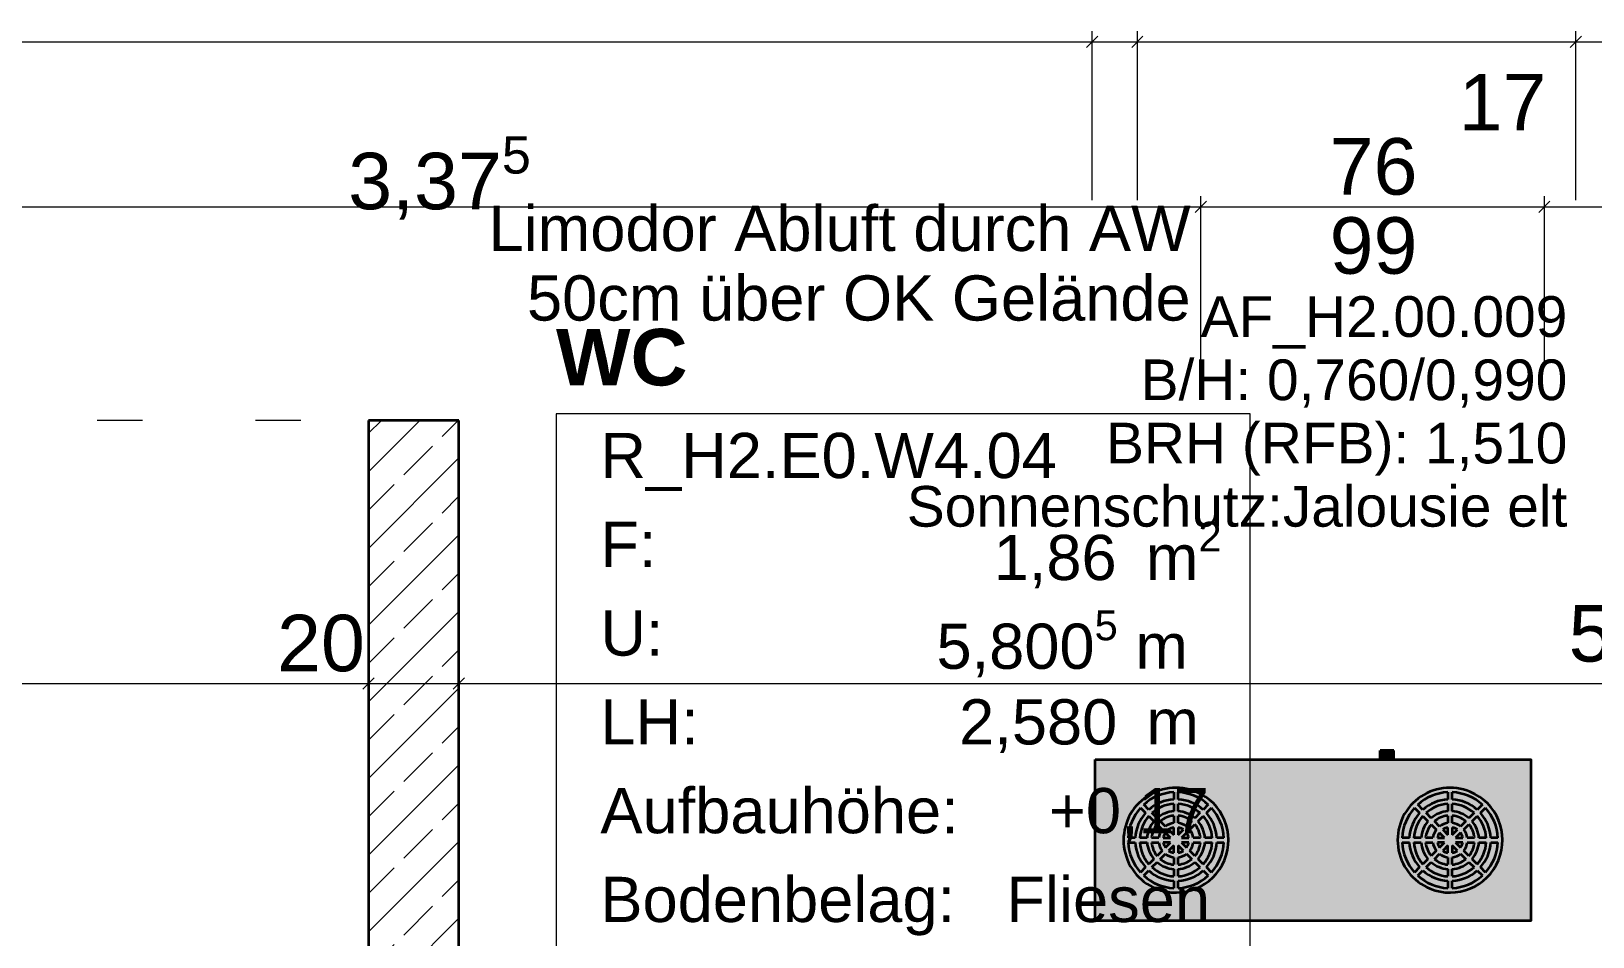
# Model space of a CAD drawing. Extents: x 0 to 42, y 0 to 29.7.
# Drawn here: x 15.253 to 18.706, y 16.275 to 18.279 of the extents above; entities that cross this region are included whole.
import ezdxf
from ezdxf.xclip import XClip

# ---------------------------------------------------------------- set-up
doc = ezdxf.new("R2010")
doc.units = 0
doc.header["$MEASUREMENT"] = 0
doc.header["$XCLIPFRAME"] = 0
doc.linetypes.add('Punktlinie_ eng', pattern=[0.0125, 0, -0.0125])
for name, color, linetype in [('0_30 - Räume', 7, 'Continuous'), ('331 - Tragende Außenwände.Statisch erforderlich', 7, 'Continuous'), ('339 - Rohbau_ sonstiges.Attika massiv_ Lichtschächte', 7, 'Continuous'), ('490 - Sonstige Maßnahmen für technische Anlagen.Wärmepumpe_ Pufferspeicher_ Gastherme_ Mehrsparte_ Enthärtungsanlage_ Schornstein', 7, 'Continuous'), ('5_00 - WP Ausbau - Bemaßung', 7, 'Continuous'), ('5_00 - WP Ausbau - Texte', 7, 'Continuous')]:
    doc.layers.add(name, color=color, linetype=linetype)
doc.styles.add('ERSTELLTER_STIL_1', font='arial.ttf')
doc.styles.add('ERSTELLTER_STIL_2', font='arial.ttf')

# ---------------------------------------------------------------- blocks, each defined once
blk = doc.blocks.new('Zeichnung_1_1', base_point=(26.1317, 15.7274))
at = {"layer": '331 - Tragende Außenwände.Statisch erforderlich', "linetype": 'Continuous', "lineweight": 18, "true_color": 0x00a800}
h = blk.add_hatch(dxfattribs=at)
h.set_pattern_fill('Beton__Stahlbeton_0001', color=94, style=0, pattern_type=2)
h.set_pattern_definition([(45, (26.13168, 15.72738), (-0.0848528, 0.0848528), []), (45, (26.08925, 15.76981), (-0.0848528, 0.0848528), [0.09, -0.03])])
h.paths.add_polyline_path([(16.1987, 15.9534), (16.1987, 17.4174), (15.9987, 17.4174), (15.9987, 15.9534)])
at = {"layer": '490 - Sonstige Maßnahmen für technische Anlagen.Wärmepumpe_ Pufferspeicher_ Gastherme_ Mehrsparte_ Enthärtungsanlage_ Schornstein', "linetype": 'Continuous', "lineweight": 0, "true_color": 0x3f3f3f}
for points in [[(18.2402, 16.6674), (18.2402, 16.6874), (18.2358, 16.6874), (18.2358, 16.6674)], [(18.2508, 16.6674), (18.2508, 16.6874), (18.2402, 16.6874), (18.2402, 16.6674)], [(18.2614, 16.6674), (18.2614, 16.6874), (18.2508, 16.6874), (18.2508, 16.6674)], [(18.2658, 16.6674), (18.2658, 16.6874), (18.2614, 16.6874), (18.2614, 16.6674)], [(17.6058, 16.6674), (17.6058, 16.3104), (18.5688, 16.3104), (18.5688, 16.6674)]]:
    blk.add_hatch(color=250, dxfattribs=at).paths.add_polyline_path(points)
at = {"layer": '0_30 - Räume', "color": 178, "linetype": 'Continuous', "lineweight": 18, "ltscale": 20, "true_color": 0x05000d}
for p, q in [((17.9482, 17.4324), (16.4133, 17.4324)), ((16.4133, 17.4324), (16.4133, 16.0574)), ((17.9482, 16.0574), (17.9482, 17.4324))]:
    blk.add_line(p, q, dxfattribs=at)
at = {"layer": '331 - Tragende Außenwände.Statisch erforderlich', "color": 178, "linetype": 'Continuous', "lineweight": 35, "ltscale": 20, "true_color": 0x05000d, "flags": 128}
for points in [[(16.1987, 17.4174), (15.9987, 17.4174)], [(15.9987, 17.4174), (15.9987, 15.9534)], [(16.1987, 15.9534), (16.1987, 17.4174)]]:
    blk.add_lwpolyline(points, dxfattribs=at)
at = {"layer": '339 - Rohbau_ sonstiges.Attika massiv_ Lichtschächte', "color": 178, "linetype": 'Punktlinie_ eng', "lineweight": 18, "ltscale": 20, "true_color": 0x05000d}
for p, q in [((16.1987, 17.4174), (11.8187, 17.4174)), ((16.1987, 15.9154), (16.1987, 17.4174))]:
    blk.add_line(p, q, dxfattribs=at)
at = {"layer": '490 - Sonstige Maßnahmen für technische Anlagen.Wärmepumpe_ Pufferspeicher_ Gastherme_ Mehrsparte_ Enthärtungsanlage_ Schornstein', "color": 178, "linetype": 'Continuous', "lineweight": 35, "ltscale": 20, "true_color": 0x05000d}
for p, q in [((18.2402, 16.6874), (18.2358, 16.6874)), ((18.2358, 16.6674), (18.2358, 16.6874)), ((18.2508, 16.6874), (18.2402, 16.6874)), ((18.2614, 16.6874), (18.2508, 16.6874)), ((18.2658, 16.6874), (18.2614, 16.6874)), ((18.2658, 16.6674), (18.2658, 16.6874)), ((18.2402, 16.6674), (18.2358, 16.6674)), ((18.2508, 16.6674), (18.2402, 16.6674)), ((18.2614, 16.6674), (18.2508, 16.6674)), ((18.2658, 16.6674), (18.2614, 16.6674)), ((17.7793, 16.5949), (17.7793, 16.5789)), ((17.7893, 16.5789), (17.7893, 16.5949)), ((18.3853, 16.5949), (18.3853, 16.5789)), ((18.3953, 16.5789), (18.3953, 16.5949)), ((17.7058, 16.5603), (17.7171, 16.549)), ((17.7242, 16.5561), (17.7129, 16.5674)), ((17.7242, 16.5419), (17.7355, 16.5306)), ((17.7425, 16.5377), (17.7312, 16.549)), ((17.7793, 16.5689), (17.7793, 16.5529)), ((17.7793, 16.5429), (17.7793, 16.5269)), ((17.7893, 16.5529), (17.7893, 16.5689)), ((17.7893, 16.5269), (17.7893, 16.5429)), ((17.8373, 16.549), (17.826, 16.5377)), ((17.8331, 16.5306), (17.8444, 16.5419)), ((17.8557, 16.5674), (17.8444, 16.5561)), ((17.8515, 16.549), (17.8628, 16.5603)), ((18.3118, 16.5603), (18.3231, 16.549)), ((18.3302, 16.5561), (18.3189, 16.5674)), ((18.3302, 16.5419), (18.3415, 16.5306)), ((18.3485, 16.5377), (18.3372, 16.549)), ((18.3853, 16.5689), (18.3853, 16.5529)), ((18.3853, 16.5429), (18.3853, 16.5269)), ((18.3953, 16.5529), (18.3953, 16.5689)), ((18.3953, 16.5269), (18.3953, 16.5429)), ((18.4433, 16.549), (18.432, 16.5377)), ((18.4391, 16.5306), (18.4504, 16.5419)), ((18.4617, 16.5674), (18.4504, 16.5561)), ((18.4575, 16.549), (18.4688, 16.5603)), ((17.7425, 16.5236), (17.7538, 16.5123)), ((17.7609, 16.5193), (17.7496, 16.5306)), ((17.768, 16.5123), (17.7793, 16.501)), ((17.7793, 16.501), (17.7793, 16.5169)), ((17.7893, 16.5169), (17.7893, 16.501)), ((17.7893, 16.501), (17.8006, 16.5123)), ((17.819, 16.5306), (17.8077, 16.5193)), ((17.8147, 16.5123), (17.826, 16.5236)), ((18.3485, 16.5236), (18.3598, 16.5123)), ((18.3669, 16.5193), (18.3556, 16.5306)), ((18.374, 16.5123), (18.3853, 16.501)), ((18.3853, 16.501), (18.3853, 16.5169)), ((18.3953, 16.5169), (18.3953, 16.501)), ((18.3953, 16.501), (18.4066, 16.5123)), ((18.425, 16.5306), (18.4137, 16.5193)), ((18.4207, 16.5123), (18.432, 16.5236)), ((17.6943, 16.4939), (17.6783, 16.4939)), ((17.6783, 16.4839), (17.6943, 16.4839)), ((17.7202, 16.4939), (17.7043, 16.4939)), ((17.7043, 16.4839), (17.7202, 16.4839)), ((17.7462, 16.4939), (17.7302, 16.4939)), ((17.7302, 16.4839), (17.7462, 16.4839)), ((17.7562, 16.4939), (17.7722, 16.4939)), ((17.7722, 16.4839), (17.7562, 16.4839)), ((17.7722, 16.4939), (17.7609, 16.5052)), ((17.7609, 16.4726), (17.7722, 16.4839)), ((17.7793, 16.4768), (17.768, 16.4655)), ((17.7793, 16.4608), (17.7793, 16.4768)), ((17.7893, 16.4768), (17.7893, 16.4608)), ((17.8006, 16.4655), (17.7893, 16.4768)), ((17.8077, 16.5052), (17.7964, 16.4939)), ((17.7964, 16.4939), (17.8123, 16.4939)), ((17.7964, 16.4839), (17.8077, 16.4726)), ((17.8123, 16.4839), (17.7964, 16.4839)), ((17.8383, 16.4939), (17.8223, 16.4939)), ((17.8223, 16.4839), (17.8383, 16.4839)), ((17.8643, 16.4939), (17.8483, 16.4939)), ((17.8483, 16.4839), (17.8643, 16.4839)), ((17.8903, 16.4939), (17.8743, 16.4939)), ((17.8743, 16.4839), (17.8903, 16.4839)), ((18.3003, 16.4939), (18.2843, 16.4939)), ((18.2843, 16.4839), (18.3003, 16.4839)), ((18.3262, 16.4939), (18.3103, 16.4939)), ((18.3103, 16.4839), (18.3262, 16.4839)), ((18.3522, 16.4939), (18.3362, 16.4939)), ((18.3362, 16.4839), (18.3522, 16.4839)), ((18.3622, 16.4939), (18.3782, 16.4939)), ((18.3782, 16.4839), (18.3622, 16.4839)), ((18.3782, 16.4939), (18.3669, 16.5052)), ((18.3669, 16.4726), (18.3782, 16.4839)), ((18.3853, 16.4768), (18.374, 16.4655)), ((18.3853, 16.4608), (18.3853, 16.4768)), ((18.3953, 16.4768), (18.3953, 16.4608)), ((18.4066, 16.4655), (18.3953, 16.4768)), ((18.4137, 16.5052), (18.4024, 16.4939)), ((18.4024, 16.4939), (18.4183, 16.4939)), ((18.4024, 16.4839), (18.4137, 16.4726)), ((18.4183, 16.4839), (18.4024, 16.4839)), ((18.4443, 16.4939), (18.4283, 16.4939)), ((18.4283, 16.4839), (18.4443, 16.4839)), ((18.4703, 16.4939), (18.4543, 16.4939)), ((18.4543, 16.4839), (18.4703, 16.4839)), ((18.4963, 16.4939), (18.4803, 16.4939)), ((18.4803, 16.4839), (18.4963, 16.4839)), ((17.7355, 16.4471), (17.7242, 16.4358)), ((17.7312, 16.4288), (17.7425, 16.4401)), ((17.7538, 16.4655), (17.7425, 16.4542)), ((17.7496, 16.4471), (17.7609, 16.4584)), ((17.7793, 16.4508), (17.7793, 16.4348)), ((17.7893, 16.4348), (17.7893, 16.4508)), ((17.8077, 16.4584), (17.819, 16.4471)), ((17.826, 16.4542), (17.8147, 16.4655)), ((17.826, 16.4401), (17.8373, 16.4288)), ((17.8444, 16.4358), (17.8331, 16.4471)), ((18.3415, 16.4471), (18.3302, 16.4358)), ((18.3372, 16.4288), (18.3485, 16.4401)), ((18.3598, 16.4655), (18.3485, 16.4542)), ((18.3556, 16.4471), (18.3669, 16.4584)), ((18.3853, 16.4508), (18.3853, 16.4348)), ((18.3953, 16.4348), (18.3953, 16.4508)), ((18.4137, 16.4584), (18.425, 16.4471)), ((18.432, 16.4542), (18.4207, 16.4655)), ((18.432, 16.4401), (18.4433, 16.4288)), ((18.4504, 16.4358), (18.4391, 16.4471)), ((17.7171, 16.4288), (17.7058, 16.4175)), ((17.7129, 16.4104), (17.7242, 16.4217)), ((17.7793, 16.4248), (17.7793, 16.4089)), ((17.7893, 16.4089), (17.7893, 16.4248)), ((17.8444, 16.4217), (17.8557, 16.4104)), ((17.8628, 16.4175), (17.8515, 16.4288)), ((18.3231, 16.4288), (18.3118, 16.4175)), ((18.3189, 16.4104), (18.3302, 16.4217)), ((18.3853, 16.4248), (18.3853, 16.4089)), ((18.3953, 16.4089), (18.3953, 16.4248)), ((18.4504, 16.4217), (18.4617, 16.4104)), ((18.4688, 16.4175), (18.4575, 16.4288)), ((17.7793, 16.3989), (17.7793, 16.3829)), ((17.7893, 16.3829), (17.7893, 16.3989)), ((18.3853, 16.3989), (18.3853, 16.3829)), ((18.3953, 16.3829), (18.3953, 16.3989))]:
    blk.add_line(p, q, dxfattribs=at)
at = {"layer": '490 - Sonstige Maßnahmen für technische Anlagen.Wärmepumpe_ Pufferspeicher_ Gastherme_ Mehrsparte_ Enthärtungsanlage_ Schornstein', "color": 178, "linetype": 'Continuous', "lineweight": 35, "ltscale": 20, "true_color": 0x05000d, "flags": 128}
blk.add_lwpolyline([(17.6058, 16.6674), (18.5688, 16.6674), (18.5688, 16.3104), (17.6058, 16.3104)], close=True, dxfattribs=at)
at = {"layer": '490 - Sonstige Maßnahmen für technische Anlagen.Wärmepumpe_ Pufferspeicher_ Gastherme_ Mehrsparte_ Enthärtungsanlage_ Schornstein', "color": 178, "linetype": 'Continuous', "lineweight": 35, "ltscale": 20, "true_color": 0x05000d}
for centre, radius, start, end in [((17.7843, 16.4889), 0.116, 67.5, 247.5), ((17.7843, 16.4889), 0.1061, 92.7006, 132.2994), ((17.7843, 16.4889), 0.0902, 93.1792, 131.8208), ((17.7843, 16.4889), 0.116, 247.5, 67.5), ((17.7843, 16.4889), 0.1061, 47.7006, 87.2994), ((17.7843, 16.4889), 0.0902, 48.1792, 86.8208), ((18.3903, 16.4889), 0.116, 67.5, 247.5), ((18.3903, 16.4889), 0.1061, 92.7006, 132.2994), ((18.3903, 16.4889), 0.0902, 93.1792, 131.8208), ((18.3903, 16.4889), 0.116, 247.5, 67.5), ((18.3903, 16.4889), 0.1061, 47.7006, 87.2994), ((18.3903, 16.4889), 0.0902, 48.1792, 86.8208), ((17.7843, 16.4889), 0.1061, 137.7006, 177.2994), ((17.7843, 16.4889), 0.0902, 138.1792, 176.8208), ((17.7843, 16.4889), 0.0802, 138.5755, 176.4245), ((17.7843, 16.4889), 0.0802, 93.5755, 131.4245), ((17.7843, 16.4889), 0.0642, 94.4647, 130.5353), ((17.7843, 16.4889), 0.0543, 95.2866, 129.7134), ((17.7843, 16.4889), 0.0802, 48.5755, 86.4245), ((17.7843, 16.4889), 0.0642, 49.4647, 85.5353), ((17.7843, 16.4889), 0.0543, 50.2866, 84.7134), ((17.7843, 16.4889), 0.0802, 3.5755, 41.4245), ((17.7843, 16.4889), 0.0902, 3.1792, 41.8208), ((17.7843, 16.4889), 0.1061, 2.7006, 42.2994), ((18.3903, 16.4889), 0.1061, 137.7006, 177.2994), ((18.3903, 16.4889), 0.0902, 138.1792, 176.8208), ((18.3903, 16.4889), 0.0802, 138.5755, 176.4245), ((18.3903, 16.4889), 0.0802, 93.5755, 131.4245), ((18.3903, 16.4889), 0.0642, 94.4647, 130.5353), ((18.3903, 16.4889), 0.0543, 95.2866, 129.7134), ((18.3903, 16.4889), 0.0802, 48.5755, 86.4245), ((18.3903, 16.4889), 0.0642, 49.4647, 85.5353), ((18.3903, 16.4889), 0.0543, 50.2866, 84.7134), ((18.3903, 16.4889), 0.0802, 3.5755, 41.4245), ((18.3903, 16.4889), 0.0902, 3.1792, 41.8208), ((18.3903, 16.4889), 0.1061, 2.7006, 42.2994), ((17.7843, 16.4889), 0.0642, 139.4647, 175.5353), ((17.7843, 16.4889), 0.0543, 140.2866, 174.7134), ((17.7843, 16.4889), 0.0384, 142.4855, 172.5145), ((17.7843, 16.4889), 0.0384, 97.4855, 127.5145), ((17.7843, 16.4889), 0.0285, 100.1058, 124.8942), ((17.7843, 16.4889), 0.0384, 52.4855, 82.5145), ((17.7843, 16.4889), 0.0285, 55.1058, 79.8942), ((17.7843, 16.4889), 0.0384, 7.4855, 37.5145), ((17.7843, 16.4889), 0.0543, 5.2866, 39.7134), ((17.7843, 16.4889), 0.0642, 4.4647, 40.5353), ((18.3903, 16.4889), 0.0642, 139.4647, 175.5353), ((18.3903, 16.4889), 0.0543, 140.2866, 174.7134), ((18.3903, 16.4889), 0.0384, 142.4855, 172.5145), ((18.3903, 16.4889), 0.0384, 97.4855, 127.5145), ((18.3903, 16.4889), 0.0285, 100.1058, 124.8942), ((18.3903, 16.4889), 0.0384, 52.4855, 82.5145), ((18.3903, 16.4889), 0.0285, 55.1058, 79.8942), ((18.3903, 16.4889), 0.0384, 7.4855, 37.5145), ((18.3903, 16.4889), 0.0543, 5.2866, 39.7134), ((18.3903, 16.4889), 0.0642, 4.4647, 40.5353), ((17.7843, 16.4889), 0.1061, 182.7006, 222.2994), ((17.7843, 16.4889), 0.0902, 183.1792, 221.8208), ((17.7843, 16.4889), 0.0802, 183.5755, 221.4245), ((17.7843, 16.4889), 0.0642, 184.4647, 220.5353), ((17.7843, 16.4889), 0.0543, 185.2866, 219.7134), ((17.7843, 16.4889), 0.0384, 187.4855, 217.5145), ((17.7843, 16.4889), 0.0285, 145.1058, 169.8942), ((17.7843, 16.4889), 0.0285, 190.1058, 214.8942), ((17.7843, 16.4889), 0.0285, 10.1058, 34.8942), ((17.7843, 16.4889), 0.0285, 325.1058, 349.8942), ((17.7843, 16.4889), 0.0384, 322.4855, 352.5145), ((17.7843, 16.4889), 0.0543, 320.2866, 354.7134), ((17.7843, 16.4889), 0.0642, 319.4647, 355.5353), ((17.7843, 16.4889), 0.0802, 318.5755, 356.4245), ((17.7843, 16.4889), 0.0902, 318.1792, 356.8208), ((17.7843, 16.4889), 0.1061, 317.7006, 357.2994), ((18.3903, 16.4889), 0.1061, 182.7006, 222.2994), ((18.3903, 16.4889), 0.0902, 183.1792, 221.8208), ((18.3903, 16.4889), 0.0802, 183.5755, 221.4245), ((18.3903, 16.4889), 0.0642, 184.4647, 220.5353), ((18.3903, 16.4889), 0.0543, 185.2866, 219.7134), ((18.3903, 16.4889), 0.0384, 187.4855, 217.5145), ((18.3903, 16.4889), 0.0285, 145.1058, 169.8942), ((18.3903, 16.4889), 0.0285, 190.1058, 214.8942), ((18.3903, 16.4889), 0.0285, 10.1058, 34.8942), ((18.3903, 16.4889), 0.0285, 325.1058, 349.8942), ((18.3903, 16.4889), 0.0384, 322.4855, 352.5145), ((18.3903, 16.4889), 0.0543, 320.2866, 354.7134), ((18.3903, 16.4889), 0.0642, 319.4647, 355.5353), ((18.3903, 16.4889), 0.0802, 318.5755, 356.4245), ((18.3903, 16.4889), 0.0902, 318.1792, 356.8208), ((18.3903, 16.4889), 0.1061, 317.7006, 357.2994), ((17.7843, 16.4889), 0.0642, 229.4647, 265.5353), ((17.7843, 16.4889), 0.0543, 230.2866, 264.7134), ((17.7843, 16.4889), 0.0384, 232.4855, 262.5145), ((17.7843, 16.4889), 0.0285, 235.1058, 259.8942), ((17.7843, 16.4889), 0.0285, 280.1058, 304.8942), ((17.7843, 16.4889), 0.0384, 277.4855, 307.5145), ((17.7843, 16.4889), 0.0543, 275.2866, 309.7134), ((17.7843, 16.4889), 0.0642, 274.4647, 310.5353), ((18.3903, 16.4889), 0.0642, 229.4647, 265.5353), ((18.3903, 16.4889), 0.0543, 230.2866, 264.7134), ((18.3903, 16.4889), 0.0384, 232.4855, 262.5145), ((18.3903, 16.4889), 0.0285, 235.1058, 259.8942), ((18.3903, 16.4889), 0.0285, 280.1058, 304.8942), ((18.3903, 16.4889), 0.0384, 277.4855, 307.5145), ((18.3903, 16.4889), 0.0543, 275.2866, 309.7134), ((18.3903, 16.4889), 0.0642, 274.4647, 310.5353), ((17.7843, 16.4889), 0.1061, 227.7006, 267.2994), ((17.7843, 16.4889), 0.0902, 228.1792, 266.8208), ((17.7843, 16.4889), 0.0802, 228.5755, 266.4245), ((17.7843, 16.4889), 0.0802, 273.5755, 311.4245), ((17.7843, 16.4889), 0.0902, 273.1792, 311.8208), ((17.7843, 16.4889), 0.1061, 272.7006, 312.2994), ((18.3903, 16.4889), 0.1061, 227.7006, 267.2994), ((18.3903, 16.4889), 0.0902, 228.1792, 266.8208), ((18.3903, 16.4889), 0.0802, 228.5755, 266.4245), ((18.3903, 16.4889), 0.0802, 273.5755, 311.4245), ((18.3903, 16.4889), 0.0902, 273.1792, 311.8208), ((18.3903, 16.4889), 0.1061, 272.7006, 312.2994)]:
    blk.add_arc(centre, radius, start, end, dxfattribs=at)
at = {"layer": '5_00 - WP Ausbau - Bemaßung', "color": 178, "linetype": 'Continuous', "lineweight": 18, "ltscale": 20, "true_color": 0x05000d}
for p, q in [((17.6113, 18.2676), (17.5863, 18.2426)), ((17.5988, 17.9051), (17.5988, 18.2785)), ((17.7113, 18.2676), (17.6863, 18.2426)), ((17.6988, 17.9051), (17.6988, 18.2785)), ((18.6812, 18.2676), (18.6562, 18.2426)), ((18.6687, 17.9051), (18.6687, 18.2785)), ((11.6978, 18.2551), (17.5988, 18.2551)), ((17.5988, 18.2551), (17.6988, 18.2551)), ((17.6988, 18.2551), (18.6687, 18.2551)), ((18.6687, 18.2551), (18.7687, 18.2551)), ((14.4638, 17.8902), (17.8389, 17.8902)), ((17.8514, 17.9027), (17.8264, 17.8777)), ((17.8389, 17.5402), (17.8389, 17.9136)), ((17.8389, 17.8902), (18.5988, 17.8902)), ((18.6113, 17.9027), (18.5863, 17.8777)), ((18.5988, 17.5402), (18.5988, 17.9136)), ((18.5988, 17.8902), (18.7687, 17.8902)), ((15.9987, 16.4857), (15.9987, 16.8591)), ((16.1987, 16.4857), (16.1987, 16.8591)), ((11.8187, 16.8357), (15.9987, 16.8357)), ((16.0112, 16.8482), (15.9862, 16.8232)), ((15.9987, 16.8357), (16.1987, 16.8357)), ((16.2112, 16.8482), (16.1862, 16.8232)), ((16.1987, 16.8357), (21.4387, 16.8357))]:
    blk.add_line(p, q, dxfattribs=at)
at = {"layer": '0_30 - Räume', "color": 178, "linetype": 'Continuous', "lineweight": 18, "true_color": 0x05000d, "attachment_point": 1}
for s, insert, char_height, style in [('\\A1;{\\pqj;\\pt0;\\fArial|b1|i0|c0|p38;WC}', (16.4133, 17.6199), 0.125, 'ERSTELLTER_STIL_2'), ('\\A1;{\\pql;\\pt0;\\fArial|b0|i0|c0|p38;R_H2.E0.W4.04}', (16.5115, 17.3899), 0.1, 'ERSTELLTER_STIL_1'), ('\\A1;{\\pqj;\\pt0;\\fArial|b0|i0|c0|p38;F: }', (16.5115, 17.1935), 0.1, 'ERSTELLTER_STIL_1'), ('\\A1;{\\pql;\\pt0,0.05;\\fArial|b0|i0|c0|p38;1,86\\fArial|b0|i0|c0|p38;\\A1{\\H.66x;\\S^  ;}\\fArial|b0|i0|c0|p38; m\\fArial|b0|i0|c0|p38;\\A1{\\H.66x;\\S2^  ;}}', (17.3812, 17.1935), 0.1, 'ERSTELLTER_STIL_1'), ('\\A1;{\\pqj;\\pt0;\\fArial|b0|i0|c0|p38;U: }', (16.5115, 16.9971), 0.1, 'ERSTELLTER_STIL_1'), ('\\A1;{\\pql;\\pt0,0.05;\\fArial|b0|i0|c0|p38;5,800\\fArial|b0|i0|c0|p38;\\A1{\\H.66x;\\S5^  ;}\\fArial|b0|i0|c0|p38; m\\fArial|b0|i0|c0|p38;\\A1{\\H.66x;\\S^  ;}}', (17.2547, 16.9971), 0.1, 'ERSTELLTER_STIL_1'), ('\\A1;{\\pqj;\\pt0;\\fArial|b0|i0|c0|p38;LH: }', (16.5115, 16.8006), 0.1, 'ERSTELLTER_STIL_1'), ('\\A1;{\\pql;\\pt0,0.05;\\fArial|b0|i0|c0|p38;2,580\\fArial|b0|i0|c0|p38;\\A1{\\H.66x;\\S^  ;}\\fArial|b0|i0|c0|p38; m\\fArial|b0|i0|c0|p38;\\A1{\\H.66x;\\S^  ;}}', (17.3048, 16.8006), 0.1, 'ERSTELLTER_STIL_1'), ('\\A1;{\\pqj;\\pt0;\\fArial|b0|i0|c0|p38;Aufbauhöhe: }', (16.5115, 16.6042), 0.1, 'ERSTELLTER_STIL_1'), ('\\A1;{\\pql;\\pt0,0.05;\\fArial|b0|i0|c0|p38;+0,17\\fArial|b0|i0|c0|p38;\\A1{\\H.66x;\\S^  ;}\\fArial|b0|i0|c0|p38;\\fArial|b0|i0|c0|p38;\\A1{\\H.66x;\\S^  ;}}', (17.5035, 16.6042), 0.1, 'ERSTELLTER_STIL_1'), ('\\A1;{\\pqj;\\pt0;\\fArial|b0|i0|c0|p38;Bodenbelag: }', (16.5115, 16.4078), 0.1, 'ERSTELLTER_STIL_1'), ('\\A1;{\\pqj;\\pt0;\\fArial|b0|i0|c0|p38;Fliesen}', (17.4093, 16.4078), 0.1, 'ERSTELLTER_STIL_1')]:
    blk.add_mtext(s, dxfattribs=dict(at, insert=insert, char_height=char_height, style=style))
at = {"layer": '331 - Tragende Außenwände.Statisch erforderlich', "color": 178, "linetype": 'Continuous', "lineweight": 18, "true_color": 0x05000d, "insert": (18.6496, 17.6923), "char_height": 0.09, "attachment_point": 3, "line_spacing_factor": 0.932867, "style": 'ERSTELLTER_STIL_1'}
blk.add_mtext('\\A1;{\\pqr;\\fArial|b0|i0|c0|p38;AF_H2.00.009\\P\\pqr;\\fArial|b0|i0|c0|p38;B/H: \\fArial|b0|i0|c0|p38;0,760\\fArial|b0|i0|c0|p38;/\\fArial|b0|i0|c0|p38;0,990\\fArial|b0|i0|c0|p38; \\P\\pqr;\\fArial|b0|i0|c0|p38;BRH\\fArial|b0|i0|c0|p38; (RFB)\\fArial|b0|i0|c0|p38;: \\fArial|b0|i0|c0|p38;1,510\\P\\pqr;\\fArial|b0|i0|c0|p38;Sonnenschutz:\\fArial|b0|i0|c0|p38;Jalousie elt}', dxfattribs=at)
at = {"layer": '5_00 - WP Ausbau - Bemaßung', "color": 178, "linetype": 'Continuous', "lineweight": 18, "true_color": 0x05000d, "char_height": 0.125, "attachment_point": 7, "style": 'ERSTELLTER_STIL_1'}
for s, insert, width in [('\\A1;{\\pql;\\fArial|b0|i0|c0|p38;17}', (18.4092, 18.0589), 0.189715), ('\\A1;{\\pql;\\fArial|b0|i0|c0|p38;76}', (18.124, 17.9152), 0.189715), ('\\A1;{\\pql;\\fArial|b0|i0|c0|p38;99}', (18.124, 17.7402), 0.189715), ('\\A1;{\\pql;\\fArial|b0|i0|c0|p38;20}', (15.7965, 16.8607), 0.189715), ('\\A1;{\\pql;\\fArial|b0|i0|c0|p38;5,24}', (18.6525, 16.8607), 0.332572)]:
    blk.add_mtext(s, dxfattribs=dict(at, insert=insert, width=width))
at = {"layer": '5_00 - WP Ausbau - Bemaßung', "color": 178, "linetype": 'Continuous', "lineweight": 18, "true_color": 0x05000d, "insert": (15.9538, 17.8481), "char_height": 0.125, "attachment_point": 7, "style": 'ERSTELLTER_STIL_1'}
blk.add_mtext('\\A1;{\\pql;\\fArial|b0|i0|c0|p38;3,37\\fArial|b0|i0|c0|p38;\\A1{\\H.66x;\\S5^  ;}}', dxfattribs=at)
at = {"layer": '5_00 - WP Ausbau - Texte', "color": 92, "linetype": 'Continuous', "lineweight": 18, "true_color": 0x00cd00, "insert": (17.8167, 17.8923), "char_height": 0.1, "width": 1.862967, "attachment_point": 3, "line_spacing_factor": 0.923713, "style": 'ERSTELLTER_STIL_1'}
blk.add_mtext('\\A1;{\\pqr;\\fArial|b0|i0|c0|p38;Limodor Abluft \\fArial|b0|i0|c0|p38;durch AW 50cm über OK Gelände}', dxfattribs=at)

msp = doc.modelspace()

# ---------------------------------------------------------------- block references
at = {"color": 178, "linetype": 'Continuous', "lineweight": 25, "ltscale": 20, "true_color": 0x05000d}
ref = msp.add_blockref('Zeichnung_1_1', (26.1317, 15.7274), dxfattribs=at)
XClip(ref).set_block_clipping_path([(4.1980274282, 3.0257570699), (31.7992466844, 24.1343286538)])

doc.saveas('drawing.dxf')
